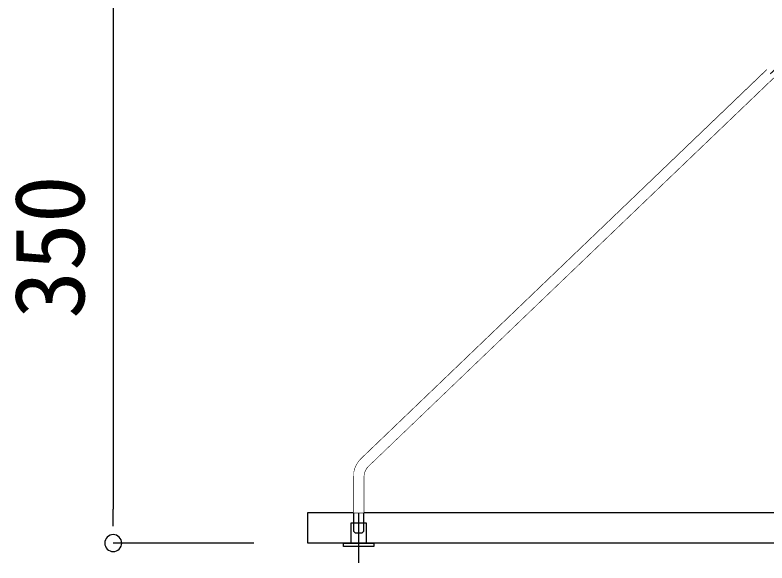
# Model space of a CAD drawing. Units: millimetres, scale not verified. Extents: x -4205 to 4205, y -2975 to 2975.
# Drawn here: x -919.1 to -476, y -1611.3 to -1288.7 of the extents above; entities that cross this region are included whole.
import ezdxf
from ezdxf.enums import TextEntityAlignment as Align

# ---------------------------------------------------------------- set-up
doc = ezdxf.new("R2010")
doc.units = ezdxf.units.MM
doc.header["$LTSCALE"] = 20
for name, color, linetype in [('0-0', 7, 'Continuous'), ('0-4', 3, 'Continuous'), ('0-5', 7, 'Continuous')]:
    doc.layers.add(name, color=color, linetype=linetype)
doc.styles.add('ＭＳ ゴシック', font='')
doc.styles.get('ＭＳ ゴシック').set_extended_font_data('MS Gothic')

msp = doc.modelspace()

# ---------------------------------------------------------------- linework, layer by layer
at = {"layer": '0-0'}
msp.add_line((-716.63, -1601.6), (-716.63, -1573.6), dxfattribs=at)
for points in [[(-716.63, -1611.3), (-716.63, -1555.6), (-452.02, -1302.14)], [(-476.04, -1321), (-715.39, -1550.26), (-716.35, -1551.34), (-717.19, -1552.51), (-717.92, -1553.76), (-718.53, -1555.07), (-719.01, -1556.43), (-719.35, -1557.83), (-719.56, -1559.26), (-719.63, -1560.71), (-719.63, -1581.6)], [(-713.63, -1560.71), (-713.59, -1559.85), (-713.47, -1559.01), (-713.27, -1558.17), (-712.99, -1557.37), (-712.63, -1556.59), (-712.21, -1555.85), (-711.71, -1555.15), (-711.15, -1554.5), (-472.2, -1325.62)], [(-719.63, -1581.6), (-713.63, -1581.6), (-713.63, -1560.71)], [(-719.63, -1581.6), (-719.63, -1592.6), (-718.63, -1593.6), (-714.63, -1593.6), (-713.63, -1592.6), (-713.63, -1581.6)]]:
    msp.add_lwpolyline(points, dxfattribs=at)
for points in [[(-746.63, -1581.6), (-446.63, -1581.6), (-446.63, -1599.6), (-746.63, -1599.6)], [(-721.13, -1587.6), (-712.13, -1587.6), (-712.13, -1599.6), (-721.13, -1599.6)], [(-725.63, -1599.6), (-707.63, -1599.6), (-707.63, -1601.6), (-725.63, -1601.6)]]:
    msp.add_lwpolyline(points, close=True, dxfattribs=at)
at = {"layer": '0-4'}
for p, q in [((-861.24, -1269.6), (-861.24, -1579.6)), ((-778.38, -1599.6), (-861.24, -1599.6))]:
    msp.add_line(p, q, dxfattribs=at)
at = {"layer": '0-5', "color": 3}
msp.add_line((-861.24, -1589.6), (-861.24, -1579.6), dxfattribs=at)
at = {"layer": '0-5'}
msp.add_lwpolyline([(-861.24, -1594.6), (-862.21, -1594.69), (-863.15, -1594.98), (-864.02, -1595.44), (-864.77, -1596.06), (-865.4, -1596.82), (-865.86, -1597.68), (-866.14, -1598.62), (-866.24, -1599.6), (-866.14, -1600.57), (-865.86, -1601.51), (-865.4, -1602.37), (-864.77, -1603.13), (-864.02, -1603.75), (-863.15, -1604.22), (-862.21, -1604.5), (-861.24, -1604.6), (-860.26, -1604.5), (-859.32, -1604.22), (-858.46, -1603.75), (-857.7, -1603.13), (-857.08, -1602.37), (-856.62, -1601.51), (-856.33, -1600.57), (-856.24, -1599.6), (-856.33, -1598.62), (-856.62, -1597.68), (-857.08, -1596.82), (-857.7, -1596.06), (-858.46, -1595.44), (-859.32, -1594.98), (-860.26, -1594.69)], close=True, dxfattribs=at)

# ---------------------------------------------------------------- texts
at = {"layer": '0-4', "color": 7, "style": 'ＭＳ ゴシック'}
msp.add_text('350', height=41.38, rotation=90, dxfattribs=at).set_placement((-865.83, -1467.49), align=Align.BOTTOM_LEFT)

# ---------------------------------------------------------------- next in the draw order: wipeouts: each hides what was drawn before it
msp.add_wipeout([(-715.39, -1550.26), (-713.63, -1560.71), (-713.63, -1581.6), (-713.63, -1581.6)])

# ---------------------------------------------------------------- next in the draw order: wipeouts: each hides what was drawn before it
msp.add_wipeout([(-715.39, -1550.26), (-713.63, -1560.49), (-713.63, -1560.71), (-713.63, -1560.71)])

# ---------------------------------------------------------------- next in the draw order: wipeouts: each hides what was drawn before it
msp.add_wipeout([(-715.39, -1550.26), (-713.62, -1560.28), (-713.63, -1560.49), (-713.63, -1560.49)])

# ---------------------------------------------------------------- next in the draw order: wipeouts: each hides what was drawn before it
msp.add_wipeout([(-715.39, -1550.26), (-713.61, -1560.06), (-713.62, -1560.28), (-713.62, -1560.28)])

# ---------------------------------------------------------------- next in the draw order: wipeouts: each hides what was drawn before it
msp.add_wipeout([(-715.39, -1550.26), (-713.59, -1559.85), (-713.61, -1560.06), (-713.61, -1560.06)])

# ---------------------------------------------------------------- next in the draw order: wipeouts: each hides what was drawn before it
msp.add_wipeout([(-715.39, -1550.26), (-713.57, -1559.64), (-713.59, -1559.85), (-713.59, -1559.85)])

# ---------------------------------------------------------------- next in the draw order: wipeouts: each hides what was drawn before it
msp.add_wipeout([(-715.39, -1550.26), (-713.54, -1559.43), (-713.57, -1559.64), (-713.57, -1559.64)])

# ---------------------------------------------------------------- next in the draw order: wipeouts: each hides what was drawn before it
msp.add_wipeout([(-715.39, -1550.26), (-713.51, -1559.22), (-713.54, -1559.43), (-713.54, -1559.43)])

# ---------------------------------------------------------------- next in the draw order: wipeouts: each hides what was drawn before it
msp.add_wipeout([(-715.39, -1550.26), (-713.47, -1559.01), (-713.51, -1559.22), (-713.51, -1559.22)])

# ---------------------------------------------------------------- next in the draw order: wipeouts: each hides what was drawn before it
msp.add_wipeout([(-715.39, -1550.26), (-713.42, -1558.8), (-713.47, -1559.01), (-713.47, -1559.01)])

# ---------------------------------------------------------------- next in the draw order: wipeouts: each hides what was drawn before it
msp.add_wipeout([(-715.39, -1550.26), (-713.38, -1558.59), (-713.42, -1558.8), (-713.42, -1558.8)])

# ---------------------------------------------------------------- next in the draw order: wipeouts: each hides what was drawn before it
msp.add_wipeout([(-715.39, -1550.26), (-713.32, -1558.38), (-713.38, -1558.59), (-713.38, -1558.59)])

# ---------------------------------------------------------------- next in the draw order: wipeouts: each hides what was drawn before it
msp.add_wipeout([(-715.39, -1550.26), (-713.27, -1558.17), (-713.32, -1558.38), (-713.32, -1558.38)])

# ---------------------------------------------------------------- next in the draw order: wipeouts: each hides what was drawn before it
msp.add_wipeout([(-715.39, -1550.26), (-713.2, -1557.97), (-713.27, -1558.17), (-713.27, -1558.17)])

# ---------------------------------------------------------------- next in the draw order: wipeouts: each hides what was drawn before it
msp.add_wipeout([(-715.39, -1550.26), (-713.14, -1557.77), (-713.2, -1557.97), (-713.2, -1557.97)])

# ---------------------------------------------------------------- next in the draw order: wipeouts: each hides what was drawn before it
msp.add_wipeout([(-715.39, -1550.26), (-713.06, -1557.57), (-713.14, -1557.77), (-713.14, -1557.77)])

# ---------------------------------------------------------------- next in the draw order: wipeouts: each hides what was drawn before it
msp.add_wipeout([(-715.39, -1550.26), (-712.99, -1557.37), (-713.06, -1557.57), (-713.06, -1557.57)])

# ---------------------------------------------------------------- next in the draw order: wipeouts: each hides what was drawn before it
msp.add_wipeout([(-715.39, -1550.26), (-712.91, -1557.17), (-712.99, -1557.37), (-712.99, -1557.37)])

# ---------------------------------------------------------------- next in the draw order: wipeouts: each hides what was drawn before it
msp.add_wipeout([(-715.39, -1550.26), (-712.82, -1556.97), (-712.91, -1557.17), (-712.91, -1557.17)])

# ---------------------------------------------------------------- next in the draw order: wipeouts: each hides what was drawn before it
msp.add_wipeout([(-715.39, -1550.26), (-712.73, -1556.78), (-712.82, -1556.97), (-712.82, -1556.97)])

# ---------------------------------------------------------------- next in the draw order: wipeouts: each hides what was drawn before it
msp.add_wipeout([(-715.39, -1550.26), (-712.63, -1556.59), (-712.73, -1556.78), (-712.73, -1556.78)])

# ---------------------------------------------------------------- next in the draw order: wipeouts: each hides what was drawn before it
msp.add_wipeout([(-715.39, -1550.26), (-712.53, -1556.4), (-712.63, -1556.59), (-712.63, -1556.59)])

# ---------------------------------------------------------------- next in the draw order: wipeouts: each hides what was drawn before it
msp.add_wipeout([(-715.39, -1550.26), (-712.43, -1556.21), (-712.53, -1556.4), (-712.53, -1556.4)])

# ---------------------------------------------------------------- next in the draw order: wipeouts: each hides what was drawn before it
msp.add_wipeout([(-715.39, -1550.26), (-712.32, -1556.03), (-712.43, -1556.21), (-712.43, -1556.21)])

# ---------------------------------------------------------------- next in the draw order: wipeouts: each hides what was drawn before it
msp.add_wipeout([(-715.39, -1550.26), (-712.21, -1555.85), (-712.32, -1556.03), (-712.32, -1556.03)])

# ---------------------------------------------------------------- next in the draw order: wipeouts: each hides what was drawn before it
msp.add_wipeout([(-715.39, -1550.26), (-712.09, -1555.67), (-712.21, -1555.85), (-712.21, -1555.85)])

# ---------------------------------------------------------------- next in the draw order: wipeouts: each hides what was drawn before it
msp.add_wipeout([(-715.39, -1550.26), (-711.97, -1555.49), (-712.09, -1555.67), (-712.09, -1555.67)])

# ---------------------------------------------------------------- next in the draw order: wipeouts: each hides what was drawn before it
msp.add_wipeout([(-715.39, -1550.26), (-711.84, -1555.32), (-711.97, -1555.49), (-711.97, -1555.49)])

# ---------------------------------------------------------------- next in the draw order: wipeouts: each hides what was drawn before it
msp.add_wipeout([(-715.39, -1550.26), (-711.71, -1555.15), (-711.84, -1555.32), (-711.84, -1555.32)])

# ---------------------------------------------------------------- next in the draw order: wipeouts: each hides what was drawn before it
msp.add_wipeout([(-715.39, -1550.26), (-711.58, -1554.98), (-711.71, -1555.15), (-711.71, -1555.15)])

# ---------------------------------------------------------------- next in the draw order: wipeouts: each hides what was drawn before it
msp.add_wipeout([(-715.39, -1550.26), (-711.44, -1554.82), (-711.58, -1554.98), (-711.58, -1554.98)])

# ---------------------------------------------------------------- next in the draw order: wipeouts: each hides what was drawn before it
msp.add_wipeout([(-715.39, -1550.26), (-711.3, -1554.66), (-711.44, -1554.82), (-711.44, -1554.82)])

# ---------------------------------------------------------------- next in the draw order: wipeouts: each hides what was drawn before it
msp.add_wipeout([(-715.39, -1550.26), (-711.15, -1554.5), (-711.3, -1554.66), (-711.3, -1554.66)])

# ---------------------------------------------------------------- next in the draw order: wipeouts: each hides what was drawn before it
msp.add_wipeout([(-711.15, -1554.5), (-476.04, -1321), (-472.2, -1325.62), (-472.2, -1325.62)])

# ---------------------------------------------------------------- next in the draw order: wipeouts: each hides what was drawn before it
msp.add_wipeout([(-715.39, -1550.26), (-476.04, -1321), (-711.15, -1554.5), (-711.15, -1554.5)])

# ---------------------------------------------------------------- next in the draw order: wipeouts: each hides what was drawn before it
msp.add_wipeout([(-715.64, -1550.52), (-715.39, -1550.26), (-713.63, -1581.6), (-713.63, -1581.6)])

# ---------------------------------------------------------------- next in the draw order: wipeouts: each hides what was drawn before it
msp.add_wipeout([(-715.88, -1550.79), (-715.64, -1550.52), (-713.63, -1581.6), (-713.63, -1581.6)])

# ---------------------------------------------------------------- next in the draw order: wipeouts: each hides what was drawn before it
msp.add_wipeout([(-716.12, -1551.06), (-715.88, -1550.79), (-713.63, -1581.6), (-713.63, -1581.6)])

# ---------------------------------------------------------------- next in the draw order: wipeouts: each hides what was drawn before it
msp.add_wipeout([(-716.35, -1551.34), (-716.12, -1551.06), (-713.63, -1581.6), (-713.63, -1581.6)])

# ---------------------------------------------------------------- next in the draw order: wipeouts: each hides what was drawn before it
msp.add_wipeout([(-716.57, -1551.62), (-716.35, -1551.34), (-713.63, -1581.6), (-713.63, -1581.6)])

# ---------------------------------------------------------------- next in the draw order: wipeouts: each hides what was drawn before it
msp.add_wipeout([(-716.78, -1551.91), (-716.57, -1551.62), (-713.63, -1581.6), (-713.63, -1581.6)])

# ---------------------------------------------------------------- next in the draw order: wipeouts: each hides what was drawn before it
msp.add_wipeout([(-716.99, -1552.21), (-716.78, -1551.91), (-713.63, -1581.6), (-713.63, -1581.6)])

# ---------------------------------------------------------------- next in the draw order: wipeouts: each hides what was drawn before it
msp.add_wipeout([(-717.19, -1552.51), (-716.99, -1552.21), (-713.63, -1581.6), (-713.63, -1581.6)])

# ---------------------------------------------------------------- next in the draw order: wipeouts: each hides what was drawn before it
msp.add_wipeout([(-717.39, -1552.81), (-717.19, -1552.51), (-713.63, -1581.6), (-713.63, -1581.6)])

# ---------------------------------------------------------------- next in the draw order: wipeouts: each hides what was drawn before it
msp.add_wipeout([(-717.57, -1553.12), (-717.39, -1552.81), (-713.63, -1581.6), (-713.63, -1581.6)])

# ---------------------------------------------------------------- next in the draw order: wipeouts: each hides what was drawn before it
msp.add_wipeout([(-717.75, -1553.44), (-717.57, -1553.12), (-713.63, -1581.6), (-713.63, -1581.6)])

# ---------------------------------------------------------------- next in the draw order: wipeouts: each hides what was drawn before it
msp.add_wipeout([(-717.92, -1553.76), (-717.75, -1553.44), (-713.63, -1581.6), (-713.63, -1581.6)])

# ---------------------------------------------------------------- next in the draw order: wipeouts: each hides what was drawn before it
msp.add_wipeout([(-718.09, -1554.08), (-717.92, -1553.76), (-713.63, -1581.6), (-713.63, -1581.6)])

# ---------------------------------------------------------------- next in the draw order: wipeouts: each hides what was drawn before it
msp.add_wipeout([(-718.24, -1554.4), (-718.09, -1554.08), (-713.63, -1581.6), (-713.63, -1581.6)])

# ---------------------------------------------------------------- next in the draw order: wipeouts: each hides what was drawn before it
msp.add_wipeout([(-718.39, -1554.73), (-718.24, -1554.4), (-713.63, -1581.6), (-713.63, -1581.6)])

# ---------------------------------------------------------------- next in the draw order: wipeouts: each hides what was drawn before it
msp.add_wipeout([(-718.53, -1555.07), (-718.39, -1554.73), (-713.63, -1581.6), (-713.63, -1581.6)])

# ---------------------------------------------------------------- next in the draw order: wipeouts: each hides what was drawn before it
msp.add_wipeout([(-718.66, -1555.4), (-718.53, -1555.07), (-713.63, -1581.6), (-713.63, -1581.6)])

# ---------------------------------------------------------------- next in the draw order: wipeouts: each hides what was drawn before it
msp.add_wipeout([(-718.79, -1555.74), (-718.66, -1555.4), (-713.63, -1581.6), (-713.63, -1581.6)])

# ---------------------------------------------------------------- next in the draw order: wipeouts: each hides what was drawn before it
msp.add_wipeout([(-718.9, -1556.09), (-718.79, -1555.74), (-713.63, -1581.6), (-713.63, -1581.6)])

# ---------------------------------------------------------------- next in the draw order: wipeouts: each hides what was drawn before it
msp.add_wipeout([(-719.01, -1556.43), (-718.9, -1556.09), (-713.63, -1581.6), (-713.63, -1581.6)])

# ---------------------------------------------------------------- next in the draw order: wipeouts: each hides what was drawn before it
msp.add_wipeout([(-719.11, -1556.78), (-719.01, -1556.43), (-713.63, -1581.6), (-713.63, -1581.6)])

# ---------------------------------------------------------------- next in the draw order: wipeouts: each hides what was drawn before it
msp.add_wipeout([(-719.2, -1557.13), (-719.11, -1556.78), (-713.63, -1581.6), (-713.63, -1581.6)])

# ---------------------------------------------------------------- next in the draw order: wipeouts: each hides what was drawn before it
msp.add_wipeout([(-719.28, -1557.48), (-719.2, -1557.13), (-713.63, -1581.6), (-713.63, -1581.6)])

# ---------------------------------------------------------------- next in the draw order: wipeouts: each hides what was drawn before it
msp.add_wipeout([(-719.35, -1557.83), (-719.28, -1557.48), (-713.63, -1581.6), (-713.63, -1581.6)])

# ---------------------------------------------------------------- next in the draw order: wipeouts: each hides what was drawn before it
msp.add_wipeout([(-719.42, -1558.19), (-719.35, -1557.83), (-713.63, -1581.6), (-713.63, -1581.6)])

# ---------------------------------------------------------------- next in the draw order: wipeouts: each hides what was drawn before it
msp.add_wipeout([(-719.47, -1558.55), (-719.42, -1558.19), (-713.63, -1581.6), (-713.63, -1581.6)])

# ---------------------------------------------------------------- next in the draw order: wipeouts: each hides what was drawn before it
msp.add_wipeout([(-719.52, -1558.9), (-719.47, -1558.55), (-713.63, -1581.6), (-713.63, -1581.6)])

# ---------------------------------------------------------------- next in the draw order: wipeouts: each hides what was drawn before it
msp.add_wipeout([(-719.56, -1559.26), (-719.52, -1558.9), (-713.63, -1581.6), (-713.63, -1581.6)])

# ---------------------------------------------------------------- next in the draw order: wipeouts: each hides what was drawn before it
msp.add_wipeout([(-719.59, -1559.62), (-719.56, -1559.26), (-713.63, -1581.6), (-713.63, -1581.6)])

# ---------------------------------------------------------------- next in the draw order: wipeouts: each hides what was drawn before it
msp.add_wipeout([(-719.61, -1559.98), (-719.59, -1559.62), (-713.63, -1581.6), (-713.63, -1581.6)])

# ---------------------------------------------------------------- next in the draw order: wipeouts: each hides what was drawn before it
msp.add_wipeout([(-719.63, -1560.34), (-719.61, -1559.98), (-713.63, -1581.6), (-713.63, -1581.6)])

# ---------------------------------------------------------------- next in the draw order: wipeouts: each hides what was drawn before it
msp.add_wipeout([(-719.63, -1581.6), (-719.63, -1560.34), (-713.63, -1581.6), (-713.63, -1581.6)])

# ---------------------------------------------------------------- next in the draw order: linework, layer by layer
at = {"layer": '0-0'}
msp.add_solid([(-719.63, -1560.71), (-719.63, -1560.34), (-719.63, -1581.6)], dxfattribs=at)

doc.saveas('drawing.dxf')
